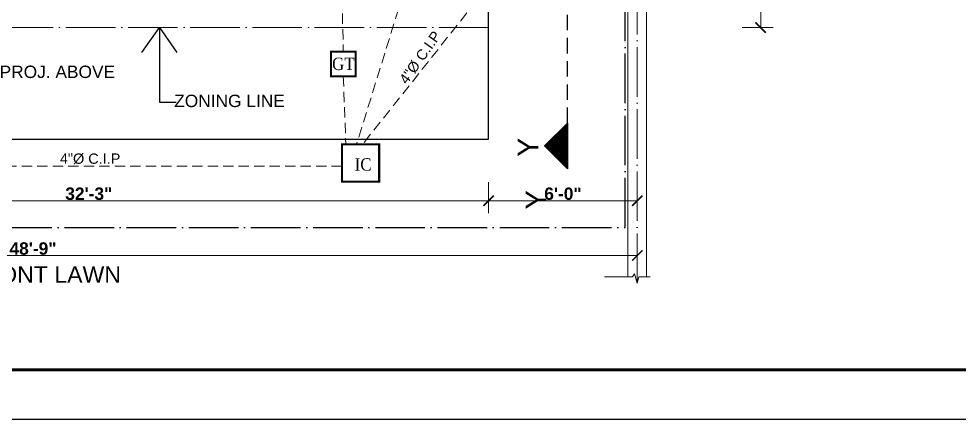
# Model space of a CAD drawing. Header units: feet. Extents: x 18471 to 30550, y -13540 to -11719.
# Drawn here: x 18860.7 to 19315.9, y -13379.5 to -13185.5 of the extents above; entities that cross this region are included whole.
import ezdxf

# ---------------------------------------------------------------- set-up
doc = ezdxf.new("R2010")
doc.units = ezdxf.units.FT
doc.header["$MEASUREMENT"] = 0
doc.header["$PDMODE"] = 2
for name, pattern in [('ACAD_ISO03W100', [30, 12, -18]), ('ACAD_ISO04W100', [30, 24, -3, 0, -3]), ('DASHED', [0.75, 0.5, -0.25])]:
    doc.linetypes.add(name, pattern=pattern)
doc.layers.get('0').update_dxf_attribs({"lineweight": 30})
doc.layers.add('BLK_1_FLR_0_CHAJJA', color=7, linetype='Continuous')
for name, color, linetype, lineweight in [('center line', 253, 'ACAD_ISO04W100', 5), ('DIM', 7, 'Continuous', 18), ('HATCH', 9, 'Continuous', 20), ('P & B WALL', 7, 'Continuous', 30), ('P-SOIL', 6, 'Continuous', 18), ('P-TEXT', 7, 'Continuous', 13), ('P-WASTE', 130, 'Continuous', 18), ('PL-C.W.S', 90, 'ACAD_ISO04W100', 25), ('PROJ', 30, 'ACAD_ISO03W100', 13), ('pub health ser', 22, 'Continuous', 30), ('SANTRY TEXT', 174, 'Continuous', 9), ('TEXT', 7, 'Continuous', 30), ('WALL', 10, 'Continuous', 30)]:
    doc.layers.add(name, color=color, linetype=linetype, lineweight=lineweight)
doc.styles.add('AR. TEXT 01', font='arialbd.ttf')
doc.styles.add('DIM TEXT', font='GOTHIC.TTF', dxfattribs={"height": 5})
doc.styles.add('PLU', font='times.ttf', dxfattribs={"width": 0.9})
doc.styles.add('TEX02', font='GARA.TTF')
doc.dimstyles.new('DIM 50', dxfattribs={"dimtxt": 6, "dimasz": 3, "dimexe": 6, "dimexo": 4, "dimgap": 0.3125, "dimtad": 1, "dimzin": 3, "dimdsep": 46, "dimlunit": 4, "dimtxsty": 'AR. TEXT 01', "dimblk": 'DOT', "dimcen": 0.09, "dimclrd": 5, "dimclre": 5, "dimclrt": 5, "dimazin": 0, "dimtfac": 0.8, "dimtofl": 0, "dimtmove": 1, "dimatfit": 3, "dimfxl": 6, "dimfxlon": 1, "dimfrac": 1, "dimtolj": 1, "dimtzin": 0, "dimlwd": -1, "dimlwe": -1, "dimarcsym": 1})

# ---------------------------------------------------------------- blocks, each defined once
blk = doc.blocks.new('_Dot')
at = {"color": 0, "linetype": 'ByBlock', "lineweight": -2}
blk.add_line((-0.5, 0), (-1, 0), dxfattribs=at)
at = {"color": 0, "linetype": 'ByBlock', "const_width": 0.5}
blk.add_lwpolyline([(-0.25, 0, 1), (0.25, 0, 1)], format="xyb", close=True, dxfattribs=at)
blk = doc.blocks.new('_ArchTick')
at = {"color": 0, "linetype": 'ByBlock', "const_width": 0.15}
blk.add_lwpolyline([(-0.5, -0.5), (0.5, 0.5)], dxfattribs=at)
blk = doc.blocks.new('*D254')
at = {"layer": 'Defpoints', "color": 0, "ltscale": 5, "transparency": 16777216}
for p in [(19160.08, -12955.78), (19075.72, -13189.78), (19219.81, -13189.78)]:
    blk.add_point(p, dxfattribs=at)
at = {"layer": 'DIM', "ltscale": 5, "transparency": 16777216}
for p, q in [((19210.81, -12955.78), (19225.81, -12955.78)), ((19219.81, -12955.78), (19219.81, -13189.78)), ((19210.81, -13189.78), (19225.81, -13189.78))]:
    blk.add_line(p, q, dxfattribs=at)
at = {"layer": 'DIM', "ltscale": 5, "transparency": 16777216, "xscale": 5, "yscale": 5, "zscale": 5}
for p, rotation in [((19219.81, -12955.78), 90), ((19219.81, -13189.78), 270)]:
    blk.add_blockref('_ArchTick', p, dxfattribs=dict(at, rotation=rotation))
at = {"layer": 'DIM', "ltscale": 5, "transparency": 16777216, "insert": (19216.44, -13072.78), "char_height": 6, "attachment_point": 5, "rotation": 90, "style": 'AR. TEXT 01'}
blk.add_mtext('\\A1;19\'-6"', dxfattribs=at)
blk = doc.blocks.new('*D298')
at = {"layer": 'Defpoints', "color": 0, "transparency": 16777216}
for p in [(18701.08, -13206.43), (19088.08, -13206.43), (19088.08, -13273.68)]:
    blk.add_point(p, dxfattribs=at)
at = {"layer": 'DIM', "ltscale": 5, "transparency": 16777216}
for p, q in [((18701.08, -13264.68), (18701.08, -13279.68)), ((19088.08, -13264.68), (19088.08, -13279.68)), ((18701.08, -13273.68), (19088.08, -13273.68))]:
    blk.add_line(p, q, dxfattribs=at)
at = {"layer": 'DIM', "transparency": 16777216, "xscale": 5, "yscale": 5, "zscale": 5, "rotation": 180}
blk.add_blockref('_ArchTick', (18701.08, -13273.68), dxfattribs=at)
at = {"layer": 'DIM', "transparency": 16777216, "xscale": 5, "yscale": 5, "zscale": 5}
blk.add_blockref('_ArchTick', (19088.08, -13273.68), dxfattribs=at)
at = {"layer": 'DIM', "transparency": 16777216, "insert": (18894.58, -13270.3), "char_height": 6, "attachment_point": 5, "style": 'AR. TEXT 01'}
blk.add_mtext('\\A1;32\'-3"', dxfattribs=at)
blk = doc.blocks.new('*D299')
at = {"layer": 'Defpoints', "color": 0, "transparency": 16777216}
for p in [(19088.08, -13206.43), (19160.08, -13248.43), (19160.08, -13273.68)]:
    blk.add_point(p, dxfattribs=at)
at = {"layer": 'DIM', "ltscale": 5, "transparency": 16777216}
for p, q in [((19088.08, -13264.68), (19088.08, -13279.68)), ((19160.08, -13264.68), (19160.08, -13279.68)), ((19088.08, -13273.68), (19160.08, -13273.68))]:
    blk.add_line(p, q, dxfattribs=at)
at = {"layer": 'DIM', "transparency": 16777216, "xscale": 5, "yscale": 5, "zscale": 5, "rotation": 180}
blk.add_blockref('_ArchTick', (19088.08, -13273.68), dxfattribs=at)
at = {"layer": 'DIM', "transparency": 16777216, "xscale": 5, "yscale": 5, "zscale": 5}
blk.add_blockref('_ArchTick', (19160.08, -13273.68), dxfattribs=at)
at = {"layer": 'DIM', "transparency": 16777216, "insert": (19124.08, -13270.3), "char_height": 6, "attachment_point": 5, "style": 'AR. TEXT 01'}
blk.add_mtext('\\A1;6\'-0"', dxfattribs=at)
blk = doc.blocks.new('*D300')
at = {"layer": 'Defpoints', "color": 0, "transparency": 16777216}
for p in [(19160.08, -13288.64), (18575.08, -13297.71), (19160.08, -13300.24)]:
    blk.add_point(p, dxfattribs=at)
at = {"layer": 'DIM', "ltscale": 5, "transparency": 16777216}
for p, q in [((19160.08, -13292.64), (19160.08, -13306.24)), ((18575.08, -13300.24), (19160.08, -13300.24)), ((18575.08, -13301.71), (18575.08, -13306.24))]:
    blk.add_line(p, q, dxfattribs=at)
at = {"layer": 'DIM', "transparency": 16777216, "xscale": 5, "yscale": 5, "zscale": 5, "rotation": 180}
blk.add_blockref('_ArchTick', (18575.08, -13300.24), dxfattribs=at)
at = {"layer": 'DIM', "transparency": 16777216, "xscale": 5, "yscale": 5, "zscale": 5}
blk.add_blockref('_ArchTick', (19160.08, -13300.24), dxfattribs=at)
at = {"layer": 'DIM', "transparency": 16777216, "insert": (18867.58, -13296.86), "char_height": 6, "attachment_point": 5, "style": 'AR. TEXT 01'}
blk.add_mtext('\\A1;48\'-9"', dxfattribs=at)

msp = doc.modelspace()

# ---------------------------------------------------------------- hatches: boundary and pattern name
at = {"layer": 'HATCH', "ltscale": 10}
h = msp.add_hatch(dxfattribs=at)
h.set_pattern_fill('ANSI31', color=256, style=0)
h.set_pattern_definition([(-135, (45952.03967, -52899.3761), (0.08838834765, -0.08838834765), [])])
h.paths.add_polyline_path([(19115.149, -13247.115), (19126.217, -13258.184), (19126.217, -13236.046)])

# ---------------------------------------------------------------- linework, layer by layer
at = {"color": 3, "lineweight": 25}
msp.add_line((18470.869, -13379.53), (20330.869, -13379.53), dxfattribs=at)
at = {"layer": 'BLK_1_FLR_0_CHAJJA', "elevation": 0.958}
msp.add_lwpolyline([(18701.081, -13243.778), (19088.081, -13243.778), (19088.081, -13171.778), (18701.081, -13171.778)], close=True, dxfattribs=at)
at = {"layer": 'center line'}
msp.add_line((19160.081, -13313.567, 0.958), (19160.081, -12997.778, 0.958), dxfattribs=at)
at = {"layer": 'center line', "elevation": 0.958}
msp.add_lwpolyline([(19088.081, -13171.778), (19088.081, -13189.778), (18701.081, -13189.778), (18701.081, -13171.778)], dxfattribs=at)
at = {"layer": 'P & B WALL', "color": 183, "lineweight": 20}
for p, q in [((19155.581, -13310.567, 0.958), (19155.581, -12955.778, 0.958)), ((19164.581, -13310.567, 0.958), (19164.581, -12955.778, 0.958))]:
    msp.add_line(p, q, dxfattribs=at)
at = {"layer": 'P & B WALL', "color": 183, "lineweight": 20, "elevation": 0.958}
msp.add_lwpolyline([(19144.256, -13310.567), (19157.756, -13310.567), (19158.756, -13309.067), (19160.081, -13313.567), (19160.756, -13310.567), (19166.256, -13310.567)], dxfattribs=at)
at = {"layer": 'P-SOIL', "linetype": 'DASHED', "ltscale": 10}
msp.add_line((19017.132, -13256.888, 0.958), (18749.506, -13256.888, 0.958), dxfattribs=at)
at = {"layer": 'P-SOIL', "linetype": 'DASHED', "ltscale": 10, "elevation": 0.958}
for points in [[(19142.791, -13100.38), (19027.105, -13246.403)], [(19066.685, -13109.092), (19024.183, -13246.403)]]:
    msp.add_lwpolyline(points, dxfattribs=at)
at = {"layer": 'P-WASTE', "linetype": 'DASHED', "ltscale": 10}
msp.add_line((19017.771, -13213.378, 2.765), (19019.027, -13246.403, 0.958), dxfattribs=at)
at = {"layer": 'P-WASTE', "linetype": 'DASHED', "ltscale": 10, "elevation": 0.958}
msp.add_lwpolyline([(19069.685, -13121.69), (19069.685, -13121.69), (19016.504, -13145.521), (19017.771, -13201.378)], dxfattribs=at)
at = {"layer": 'PL-C.W.S', "elevation": 0.958}
msp.add_lwpolyline([(18792.496, -13334.06), (18792.496, -13286.577), (19154.179, -13286.577), (19154.179, -12768.138), (19139.06, -12768.138), (19139.06, -12760.087)], dxfattribs=at)
at = {"layer": 'PROJ', "linetype": 'DASHED', "ltscale": 10}
for p, q in [((19088.081, -13243.778, 0.958), (19088.081, -13171.778, 0.958)), ((18701.081, -13243.778, 0.958), (19088.081, -13243.778, 0.958))]:
    msp.add_line(p, q, dxfattribs=at)
at = {"layer": 'pub health ser', "const_width": 1}
for points, elevation in [([(19011.771, -13201.378), (19011.771, -13213.378), (19023.771, -13213.378), (19023.771, -13201.378), (19011.771, -13201.378)], 2.765), ([(19035.132, -13264.403), (19030.632, -13264.403), (19026.132, -13264.403), (19017.132, -13264.403), (19017.132, -13246.403), (19035.132, -13246.403), (19035.132, -13264.403)], 0.958)]:
    msp.add_lwpolyline(points, dxfattribs=dict(at, elevation=elevation))
at = {"layer": 'WALL', "color": 3, "linetype": 'DASHED', "ltscale": 15}
msp.add_line((19126.217, -13236.046, 0.958), (19126.217, -13153.373, 0.958), dxfattribs=at)
at = {"layer": 'WALL', "color": 3, "ltscale": 15}
for p, q in [((19115.149, -13247.115, 0.958), (19126.217, -13236.046, 0.958)), ((19126.217, -13236.046, 0.958), (19126.217, -13258.184, 0.958)), ((19126.217, -13258.184, 0.958), (19115.149, -13247.115, 0.958))]:
    msp.add_line(p, q, dxfattribs=at)
at = {"layer": 'WALL', "color": 35, "linetype": 'Continuous', "lineweight": 60}
msp.add_line((20306.869, -13355.53), (18494.869, -13355.53), dxfattribs=at)

# ---------------------------------------------------------------- texts
at = {"layer": 'P-TEXT', "style": 'PLU', "width": 0.9}
for s, p in [('GT', (19012.374, -13210.34, 2.765)), ('IC', (19023.301, -13259.091, 0.958))]:
    msp.add_text(s, height=6, dxfattribs=at).set_placement(p)
at = {"layer": 'SANTRY TEXT', "color": 5, "ltscale": 25, "insert": (19061.304, -13190.839, 0.913), "char_height": 5, "width": 82.87071, "attachment_point": 3, "rotation": 54.83207, "style": 'DIM TEXT'}
msp.add_mtext('\\A1;{\\fArial|b0|i0|c0|p34;4"%%C C.I.P}', dxfattribs=at)
at = {"layer": 'SANTRY TEXT', "color": 5, "ltscale": 25, "insert": (18909.862, -13250.77, 0.913), "char_height": 5, "width": 82.87071, "attachment_point": 3, "style": 'DIM TEXT'}
msp.add_mtext('\\A1;{\\fArial|b0|i0|c0|p34;4"%%C C.I.P}', dxfattribs=at)
at = {"layer": 'TEXT', "attachment_point": 1, "style": 'TEX02'}
for s, insert, char_height, width in [('\\A1;{\\fArial|b0|i0|c0|p34; PROJ. ABOVE}', (18849.092, -13208.206, 0.958), 6, 72.01011), ('\\A1;{\\fArial|b0|i0|c0|p34;ZONING LINE}', (18935.925, -13222.284, 0.958), 6, 72.01011), ('\\A1;\\pi57.63046;{\\fArial|b0|i0|c0|p34;FRONT LAWN}', (18778.684, -13305.434, 0.958), 8, 187.31003)]:
    msp.add_mtext(s, dxfattribs=dict(at, insert=insert, char_height=char_height, width=width))
at = {"layer": 'TEXT', "char_height": 10, "attachment_point": 8, "rotation": 90, "style": 'TEX02'}
for insert in [(19112.114, -13247.732, 0.958), (19116.097, -13273.236, 0.958)]:
    msp.add_mtext('\\A1;{\\fArial|b0|i0|c0|p34;Y}', dxfattribs=dict(at, insert=insert))

# ---------------------------------------------------------------- dimensions: what is measured, and where the dimension line sits
at = {"layer": 'DIM', "ltscale": 5}
dim = msp.add_linear_dim(base=(19219.814, -13189.778, 0.958), p1=(19160.081, -12955.778, 0.958), p2=(19075.72, -13189.778, 0.958), angle=90, dimstyle='DIM 50', override={"dimtxt": 6, "dimasz": 5, "dimblk": 'ArchTick', "dimclrd": 256, "dimclre": 256, "dimclrt": 256, "dimfxl": 9}, dxfattribs=at)
dim.commit()
dim.dimension.update_dxf_attribs({"geometry": '*D254', "text_midpoint": (19216.436, -13072.778, 0.958)})
for base, p1, p2, picture, middle in [((19088.081, -13273.676, 0.958), (18701.081, -13206.428, 0.958), (19088.081, -13206.428, 0.958), '*D298', (18894.581, -13270.304, 0.958)), ((19160.081, -13273.676, 0.958), (19088.081, -13206.428, 0.958), (19160.081, -13248.427, 0.958), '*D299', (19124.081, -13270.304, 0.958)), ((19160.081, -13300.243, 0.958), (18575.081, -13297.706, 0.958), (19160.081, -13288.638, 0.958), '*D300', (18867.581, -13296.865, 0.958))]:
    dim = msp.add_linear_dim(base=base, p1=p1, p2=p2, dimstyle='DIM 50', override={"dimtxt": 6, "dimasz": 5, "dimblk": 'ArchTick', "dimclrd": 256, "dimclre": 256, "dimclrt": 256, "dimfxl": 9}, dxfattribs=at)
    dim.commit()
    dim.dimension.update_dxf_attribs({"geometry": picture, "text_midpoint": middle})

# ---------------------------------------------------------------- leaders
at = {"layer": 'TEXT'}
msp.add_leader([(18928.768, -13189.778, 0.958), (18928.768, -13225.963, 0.958), (18936.954, -13225.963, 0.958)], dimstyle='DIM 50', override={"dimasz": 12, "dimtad": 0, "dimldrblk": 'Open90'}, dxfattribs=at)

doc.saveas('drawing.dxf')
